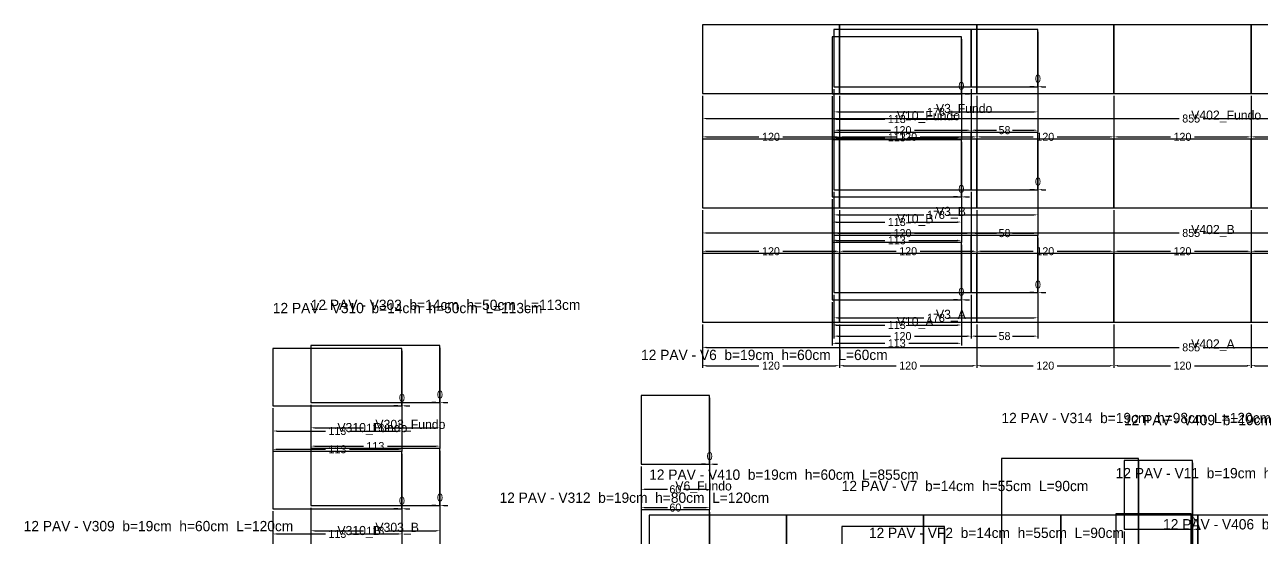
# Model space of a CAD drawing. Header units: metres. Extents: x 946 to 6411, y 1397 to 3666.
# Drawn here: x 1103 to 2185, y 2459 to 2908 of the extents above; entities that cross this region are included whole.
import ezdxf

# ---------------------------------------------------------------- set-up
doc = ezdxf.new("R2010")
doc.units = ezdxf.units.M
doc.layers.add('COTA', color=3, linetype='Continuous')
doc.dimstyles.new('COTA_VIG', dxfattribs={"dimtxt": 7, "dimasz": 3.5, "dimexe": 2, "dimexo": 2, "dimgap": 1.5, "dimtad": 1, "dimdec": 1, "dimcen": 2.5, "dimclrd": 3, "dimclre": 3, "dimclrt": 3, "dimazin": 3, "dimtfac": 1, "dimtmove": 0, "dimatfit": 3})

# ---------------------------------------------------------------- blocks, each defined once
blk = doc.blocks.new('_CLOSEDFILLED')
at = {"color": 0, "linetype": 'BYBLOCK'}
blk.add_solid([(-1, 0.16), (0, 0), (-1, -0.16)], dxfattribs=at)
blk = doc.blocks.new('*D37')
at = {"color": 3}
for p, q in [((1810.53, 2671.94), (1810.53, 2649.94)), ((1989.03, 2671.94), (1989.03, 2649.94)), ((1814.03, 2651.94), (1889.28, 2651.94)), ((1910.28, 2651.94), (1985.53, 2651.94))]:
    blk.add_line(p, q, dxfattribs=at)
at = {"layer": 'Defpoints'}
for p in [(1810.53, 2673.94), (1989.03, 2673.94), (1810.53, 2651.94)]:
    blk.add_point(p, dxfattribs=at)
at = {"layer": 'COTA', "color": 3, "xscale": 3.5, "yscale": 3.5, "rotation": 180}
blk.add_blockref('_CLOSEDFILLED', (1810.53, 2651.94), dxfattribs=at)
at = {"layer": 'COTA', "color": 3, "xscale": 3.5, "yscale": 3.5}
blk.add_blockref('_CLOSEDFILLED', (1989.03, 2651.94), dxfattribs=at)
at = {"layer": 'COTA', "color": 3, "insert": (1899.78, 2651.94), "char_height": 7, "attachment_point": 5}
blk.add_mtext('178', dxfattribs=at)
blk = doc.blocks.new('*D38')
at = {"color": 3}
for p, q in [((1810.53, 2671.94), (1810.53, 2633.94)), ((1930.53, 2671.94), (1930.53, 2633.94)), ((1814.03, 2635.94), (1860.03, 2635.94)), ((1881.03, 2635.94), (1927.03, 2635.94))]:
    blk.add_line(p, q, dxfattribs=at)
at = {"layer": 'Defpoints'}
for p in [(1810.53, 2673.94), (1930.53, 2673.94), (1810.53, 2635.94)]:
    blk.add_point(p, dxfattribs=at)
at = {"layer": 'COTA', "color": 3, "xscale": 3.5, "yscale": 3.5, "rotation": 180}
blk.add_blockref('_CLOSEDFILLED', (1810.53, 2635.94), dxfattribs=at)
at = {"layer": 'COTA', "color": 3, "xscale": 3.5, "yscale": 3.5}
blk.add_blockref('_CLOSEDFILLED', (1930.53, 2635.94), dxfattribs=at)
at = {"layer": 'COTA', "color": 3, "insert": (1870.53, 2635.94), "char_height": 7, "attachment_point": 5}
blk.add_mtext('120', dxfattribs=at)
blk = doc.blocks.new('*D39')
at = {"color": 3}
for p, q in [((1930.53, 2671.94), (1930.53, 2633.94)), ((1989.03, 2671.94), (1989.03, 2633.94)), ((1934.03, 2635.94), (1952.78, 2635.94)), ((1966.78, 2635.94), (1985.53, 2635.94))]:
    blk.add_line(p, q, dxfattribs=at)
at = {"layer": 'Defpoints'}
for p in [(1930.53, 2673.94), (1989.03, 2673.94), (1930.53, 2635.94)]:
    blk.add_point(p, dxfattribs=at)
at = {"layer": 'COTA', "color": 3, "xscale": 3.5, "yscale": 3.5, "rotation": 180}
blk.add_blockref('_CLOSEDFILLED', (1930.53, 2635.94), dxfattribs=at)
at = {"layer": 'COTA', "color": 3, "xscale": 3.5, "yscale": 3.5}
blk.add_blockref('_CLOSEDFILLED', (1989.03, 2635.94), dxfattribs=at)
at = {"layer": 'COTA', "color": 3, "insert": (1959.78, 2635.94), "char_height": 7, "attachment_point": 5}
blk.add_mtext('58', dxfattribs=at)
blk = doc.blocks.new('*D41')
at = {"color": 3}
for p, q in [((1810.53, 2761.94), (1810.53, 2739.94)), ((1989.03, 2761.94), (1989.03, 2739.94)), ((1814.03, 2741.94), (1889.28, 2741.94)), ((1910.28, 2741.94), (1985.53, 2741.94))]:
    blk.add_line(p, q, dxfattribs=at)
at = {"layer": 'Defpoints'}
for p in [(1810.53, 2763.94), (1989.03, 2763.94), (1810.53, 2741.94)]:
    blk.add_point(p, dxfattribs=at)
at = {"layer": 'COTA', "color": 3, "xscale": 3.5, "yscale": 3.5, "rotation": 180}
blk.add_blockref('_CLOSEDFILLED', (1810.53, 2741.94), dxfattribs=at)
at = {"layer": 'COTA', "color": 3, "xscale": 3.5, "yscale": 3.5}
blk.add_blockref('_CLOSEDFILLED', (1989.03, 2741.94), dxfattribs=at)
at = {"layer": 'COTA', "color": 3, "insert": (1899.78, 2741.94), "char_height": 7, "attachment_point": 5}
blk.add_mtext('178', dxfattribs=at)
blk = doc.blocks.new('*D42')
at = {"color": 3}
for p, q in [((1810.53, 2761.94), (1810.53, 2723.94)), ((1930.53, 2761.94), (1930.53, 2723.94)), ((1814.03, 2725.94), (1860.03, 2725.94)), ((1881.03, 2725.94), (1927.03, 2725.94))]:
    blk.add_line(p, q, dxfattribs=at)
at = {"layer": 'Defpoints'}
for p in [(1810.53, 2763.94), (1930.53, 2763.94), (1810.53, 2725.94)]:
    blk.add_point(p, dxfattribs=at)
at = {"layer": 'COTA', "color": 3, "xscale": 3.5, "yscale": 3.5, "rotation": 180}
blk.add_blockref('_CLOSEDFILLED', (1810.53, 2725.94), dxfattribs=at)
at = {"layer": 'COTA', "color": 3, "xscale": 3.5, "yscale": 3.5}
blk.add_blockref('_CLOSEDFILLED', (1930.53, 2725.94), dxfattribs=at)
at = {"layer": 'COTA', "color": 3, "insert": (1870.53, 2725.94), "char_height": 7, "attachment_point": 5}
blk.add_mtext('120', dxfattribs=at)
blk = doc.blocks.new('*D43')
at = {"color": 3}
for p, q in [((1930.53, 2761.94), (1930.53, 2723.94)), ((1989.03, 2761.94), (1989.03, 2723.94)), ((1934.03, 2725.94), (1952.78, 2725.94)), ((1966.78, 2725.94), (1985.53, 2725.94))]:
    blk.add_line(p, q, dxfattribs=at)
at = {"layer": 'Defpoints'}
for p in [(1930.53, 2763.94), (1989.03, 2763.94), (1930.53, 2725.94)]:
    blk.add_point(p, dxfattribs=at)
at = {"layer": 'COTA', "color": 3, "xscale": 3.5, "yscale": 3.5, "rotation": 180}
blk.add_blockref('_CLOSEDFILLED', (1930.53, 2725.94), dxfattribs=at)
at = {"layer": 'COTA', "color": 3, "xscale": 3.5, "yscale": 3.5}
blk.add_blockref('_CLOSEDFILLED', (1989.03, 2725.94), dxfattribs=at)
at = {"layer": 'COTA', "color": 3, "insert": (1959.78, 2725.94), "char_height": 7, "attachment_point": 5}
blk.add_mtext('58', dxfattribs=at)
blk = doc.blocks.new('*D45')
at = {"color": 3}
for p, q in [((1810.53, 2851.94), (1810.53, 2829.94)), ((1989.03, 2851.94), (1989.03, 2829.94)), ((1814.03, 2831.94), (1889.28, 2831.94)), ((1910.28, 2831.94), (1985.53, 2831.94))]:
    blk.add_line(p, q, dxfattribs=at)
at = {"layer": 'Defpoints'}
for p in [(1810.53, 2853.94), (1989.03, 2853.94), (1810.53, 2831.94)]:
    blk.add_point(p, dxfattribs=at)
at = {"layer": 'COTA', "color": 3, "xscale": 3.5, "yscale": 3.5, "rotation": 180}
blk.add_blockref('_CLOSEDFILLED', (1810.53, 2831.94), dxfattribs=at)
at = {"layer": 'COTA', "color": 3, "xscale": 3.5, "yscale": 3.5}
blk.add_blockref('_CLOSEDFILLED', (1989.03, 2831.94), dxfattribs=at)
at = {"layer": 'COTA', "color": 3, "insert": (1899.78, 2831.94), "char_height": 7, "attachment_point": 5}
blk.add_mtext('178', dxfattribs=at)
blk = doc.blocks.new('*D46')
at = {"color": 3}
for p, q in [((1810.53, 2851.94), (1810.53, 2813.94)), ((1930.53, 2851.94), (1930.53, 2813.94)), ((1814.03, 2815.94), (1860.03, 2815.94)), ((1881.03, 2815.94), (1927.03, 2815.94))]:
    blk.add_line(p, q, dxfattribs=at)
at = {"layer": 'Defpoints'}
for p in [(1810.53, 2853.94), (1930.53, 2853.94), (1810.53, 2815.94)]:
    blk.add_point(p, dxfattribs=at)
at = {"layer": 'COTA', "color": 3, "xscale": 3.5, "yscale": 3.5, "rotation": 180}
blk.add_blockref('_CLOSEDFILLED', (1810.53, 2815.94), dxfattribs=at)
at = {"layer": 'COTA', "color": 3, "xscale": 3.5, "yscale": 3.5}
blk.add_blockref('_CLOSEDFILLED', (1930.53, 2815.94), dxfattribs=at)
at = {"layer": 'COTA', "color": 3, "insert": (1870.53, 2815.94), "char_height": 7, "attachment_point": 5}
blk.add_mtext('120', dxfattribs=at)
blk = doc.blocks.new('*D47')
at = {"color": 3}
for p, q in [((1930.53, 2851.94), (1930.53, 2813.94)), ((1989.03, 2851.94), (1989.03, 2813.94)), ((1934.03, 2815.94), (1952.78, 2815.94)), ((1966.78, 2815.94), (1985.53, 2815.94))]:
    blk.add_line(p, q, dxfattribs=at)
at = {"layer": 'Defpoints'}
for p in [(1930.53, 2853.94), (1989.03, 2853.94), (1930.53, 2815.94)]:
    blk.add_point(p, dxfattribs=at)
at = {"layer": 'COTA', "color": 3, "xscale": 3.5, "yscale": 3.5, "rotation": 180}
blk.add_blockref('_CLOSEDFILLED', (1930.53, 2815.94), dxfattribs=at)
at = {"layer": 'COTA', "color": 3, "xscale": 3.5, "yscale": 3.5}
blk.add_blockref('_CLOSEDFILLED', (1989.03, 2815.94), dxfattribs=at)
at = {"layer": 'COTA', "color": 3, "insert": (1959.78, 2815.94), "char_height": 7, "attachment_point": 5}
blk.add_mtext('58', dxfattribs=at)
blk = doc.blocks.new('*D88')
at = {"color": 3}
for p, q in [((1641.81, 2522.02), (1641.81, 2500.02)), ((1701.81, 2522.02), (1701.81, 2500.02)), ((1645.31, 2502.02), (1664.81, 2502.02)), ((1678.81, 2502.02), (1698.31, 2502.02))]:
    blk.add_line(p, q, dxfattribs=at)
at = {"layer": 'Defpoints'}
for p in [(1641.81, 2524.02), (1701.81, 2524.02), (1641.81, 2502.02)]:
    blk.add_point(p, dxfattribs=at)
at = {"layer": 'COTA', "color": 3, "xscale": 3.5, "yscale": 3.5, "rotation": 180}
blk.add_blockref('_CLOSEDFILLED', (1641.81, 2502.02), dxfattribs=at)
at = {"layer": 'COTA', "color": 3, "xscale": 3.5, "yscale": 3.5}
blk.add_blockref('_CLOSEDFILLED', (1701.81, 2502.02), dxfattribs=at)
at = {"layer": 'COTA', "color": 3, "insert": (1671.81, 2502.02), "char_height": 7, "attachment_point": 5}
blk.add_mtext('60', dxfattribs=at)
blk = doc.blocks.new('*D89')
at = {"color": 3}
for p, q in [((1641.81, 2522.02), (1641.81, 2484.02)), ((1701.81, 2522.02), (1701.81, 2484.02)), ((1645.31, 2486.02), (1664.81, 2486.02)), ((1678.81, 2486.02), (1698.31, 2486.02))]:
    blk.add_line(p, q, dxfattribs=at)
at = {"layer": 'Defpoints'}
for p in [(1641.81, 2524.02), (1701.81, 2524.02), (1641.81, 2486.02)]:
    blk.add_point(p, dxfattribs=at)
at = {"layer": 'COTA', "color": 3, "xscale": 3.5, "yscale": 3.5, "rotation": 180}
blk.add_blockref('_CLOSEDFILLED', (1641.81, 2486.02), dxfattribs=at)
at = {"layer": 'COTA', "color": 3, "xscale": 3.5, "yscale": 3.5}
blk.add_blockref('_CLOSEDFILLED', (1701.81, 2486.02), dxfattribs=at)
at = {"layer": 'COTA', "color": 3, "insert": (1671.81, 2486.02), "char_height": 7, "attachment_point": 5}
blk.add_mtext('60', dxfattribs=at)
blk = doc.blocks.new('*D118')
at = {"color": 3}
for p, q in [((1809.02, 2665.66), (1809.02, 2643.66)), ((1922.02, 2665.66), (1922.02, 2643.66)), ((1812.52, 2645.66), (1855.02, 2645.66)), ((1876.02, 2645.66), (1918.52, 2645.66))]:
    blk.add_line(p, q, dxfattribs=at)
at = {"layer": 'Defpoints'}
for p in [(1809.02, 2667.66), (1922.02, 2667.66), (1809.02, 2645.66)]:
    blk.add_point(p, dxfattribs=at)
at = {"layer": 'COTA', "color": 3, "xscale": 3.5, "yscale": 3.5, "rotation": 180}
blk.add_blockref('_CLOSEDFILLED', (1809.02, 2645.66), dxfattribs=at)
at = {"layer": 'COTA', "color": 3, "xscale": 3.5, "yscale": 3.5}
blk.add_blockref('_CLOSEDFILLED', (1922.02, 2645.66), dxfattribs=at)
at = {"layer": 'COTA', "color": 3, "insert": (1865.52, 2645.66), "char_height": 7, "attachment_point": 5}
blk.add_mtext('113', dxfattribs=at)
blk = doc.blocks.new('*D119')
at = {"color": 3}
for p, q in [((1809.02, 2665.66), (1809.02, 2627.66)), ((1922.02, 2665.66), (1922.02, 2627.66)), ((1812.52, 2629.66), (1855.02, 2629.66)), ((1876.02, 2629.66), (1918.52, 2629.66))]:
    blk.add_line(p, q, dxfattribs=at)
at = {"layer": 'Defpoints'}
for p in [(1809.02, 2667.66), (1922.02, 2667.66), (1809.02, 2629.66)]:
    blk.add_point(p, dxfattribs=at)
at = {"layer": 'COTA', "color": 3, "xscale": 3.5, "yscale": 3.5, "rotation": 180}
blk.add_blockref('_CLOSEDFILLED', (1809.02, 2629.66), dxfattribs=at)
at = {"layer": 'COTA', "color": 3, "xscale": 3.5, "yscale": 3.5}
blk.add_blockref('_CLOSEDFILLED', (1922.02, 2629.66), dxfattribs=at)
at = {"layer": 'COTA', "color": 3, "insert": (1865.52, 2629.66), "char_height": 7, "attachment_point": 5}
blk.add_mtext('113', dxfattribs=at)
blk = doc.blocks.new('*D121')
at = {"color": 3}
for p, q in [((1809.02, 2755.66), (1809.02, 2733.66)), ((1922.02, 2755.66), (1922.02, 2733.66)), ((1812.52, 2735.66), (1855.02, 2735.66)), ((1876.02, 2735.66), (1918.52, 2735.66))]:
    blk.add_line(p, q, dxfattribs=at)
at = {"layer": 'Defpoints'}
for p in [(1809.02, 2757.66), (1922.02, 2757.66), (1809.02, 2735.66)]:
    blk.add_point(p, dxfattribs=at)
at = {"layer": 'COTA', "color": 3, "xscale": 3.5, "yscale": 3.5, "rotation": 180}
blk.add_blockref('_CLOSEDFILLED', (1809.02, 2735.66), dxfattribs=at)
at = {"layer": 'COTA', "color": 3, "xscale": 3.5, "yscale": 3.5}
blk.add_blockref('_CLOSEDFILLED', (1922.02, 2735.66), dxfattribs=at)
at = {"layer": 'COTA', "color": 3, "insert": (1865.52, 2735.66), "char_height": 7, "attachment_point": 5}
blk.add_mtext('113', dxfattribs=at)
blk = doc.blocks.new('*D122')
at = {"color": 3}
for p, q in [((1809.02, 2755.66), (1809.02, 2717.66)), ((1922.02, 2755.66), (1922.02, 2717.66)), ((1812.52, 2719.66), (1855.02, 2719.66)), ((1876.02, 2719.66), (1918.52, 2719.66))]:
    blk.add_line(p, q, dxfattribs=at)
at = {"layer": 'Defpoints'}
for p in [(1809.02, 2757.66), (1922.02, 2757.66), (1809.02, 2719.66)]:
    blk.add_point(p, dxfattribs=at)
at = {"layer": 'COTA', "color": 3, "xscale": 3.5, "yscale": 3.5, "rotation": 180}
blk.add_blockref('_CLOSEDFILLED', (1809.02, 2719.66), dxfattribs=at)
at = {"layer": 'COTA', "color": 3, "xscale": 3.5, "yscale": 3.5}
blk.add_blockref('_CLOSEDFILLED', (1922.02, 2719.66), dxfattribs=at)
at = {"layer": 'COTA', "color": 3, "insert": (1865.52, 2719.66), "char_height": 7, "attachment_point": 5}
blk.add_mtext('113', dxfattribs=at)
blk = doc.blocks.new('*D124')
at = {"color": 3}
for p, q in [((1809.02, 2845.66), (1809.02, 2823.66)), ((1922.02, 2845.66), (1922.02, 2823.66)), ((1812.52, 2825.66), (1855.02, 2825.66)), ((1876.02, 2825.66), (1918.52, 2825.66))]:
    blk.add_line(p, q, dxfattribs=at)
at = {"layer": 'Defpoints'}
for p in [(1809.02, 2847.66), (1922.02, 2847.66), (1809.02, 2825.66)]:
    blk.add_point(p, dxfattribs=at)
at = {"layer": 'COTA', "color": 3, "xscale": 3.5, "yscale": 3.5, "rotation": 180}
blk.add_blockref('_CLOSEDFILLED', (1809.02, 2825.66), dxfattribs=at)
at = {"layer": 'COTA', "color": 3, "xscale": 3.5, "yscale": 3.5}
blk.add_blockref('_CLOSEDFILLED', (1922.02, 2825.66), dxfattribs=at)
at = {"layer": 'COTA', "color": 3, "insert": (1865.52, 2825.66), "char_height": 7, "attachment_point": 5}
blk.add_mtext('113', dxfattribs=at)
blk = doc.blocks.new('*D125')
at = {"color": 3}
for p, q in [((1809.02, 2845.66), (1809.02, 2807.66)), ((1922.02, 2845.66), (1922.02, 2807.66)), ((1812.52, 2809.66), (1855.02, 2809.66)), ((1876.02, 2809.66), (1918.52, 2809.66))]:
    blk.add_line(p, q, dxfattribs=at)
at = {"layer": 'Defpoints'}
for p in [(1809.02, 2847.66), (1922.02, 2847.66), (1809.02, 2809.66)]:
    blk.add_point(p, dxfattribs=at)
at = {"layer": 'COTA', "color": 3, "xscale": 3.5, "yscale": 3.5, "rotation": 180}
blk.add_blockref('_CLOSEDFILLED', (1809.02, 2809.66), dxfattribs=at)
at = {"layer": 'COTA', "color": 3, "xscale": 3.5, "yscale": 3.5}
blk.add_blockref('_CLOSEDFILLED', (1922.02, 2809.66), dxfattribs=at)
at = {"layer": 'COTA', "color": 3, "insert": (1865.52, 2809.66), "char_height": 7, "attachment_point": 5}
blk.add_mtext('113', dxfattribs=at)
blk = doc.blocks.new('*D1348')
at = {"color": 3}
for p, q in [((1352.88, 2485.79), (1352.88, 2463.79)), ((1465.88, 2485.79), (1465.88, 2463.79)), ((1356.38, 2465.79), (1398.88, 2465.79)), ((1419.88, 2465.79), (1462.38, 2465.79))]:
    blk.add_line(p, q, dxfattribs=at)
at = {"layer": 'Defpoints'}
for p in [(1352.88, 2487.79), (1465.88, 2487.79), (1352.88, 2465.79)]:
    blk.add_point(p, dxfattribs=at)
at = {"layer": 'COTA', "color": 3, "xscale": 3.5, "yscale": 3.5, "rotation": 180}
blk.add_blockref('_CLOSEDFILLED', (1352.88, 2465.79), dxfattribs=at)
at = {"layer": 'COTA', "color": 3, "xscale": 3.5, "yscale": 3.5}
blk.add_blockref('_CLOSEDFILLED', (1465.88, 2465.79), dxfattribs=at)
at = {"layer": 'COTA', "color": 3, "insert": (1409.38, 2465.79), "char_height": 7, "attachment_point": 5}
blk.add_mtext('113', dxfattribs=at)
blk = doc.blocks.new('*D1349')
at = {"color": 3}
for p, q in [((1352.88, 2485.79), (1352.88, 2447.79)), ((1465.88, 2485.79), (1465.88, 2447.79)), ((1356.38, 2449.79), (1398.88, 2449.79)), ((1419.88, 2449.79), (1462.38, 2449.79))]:
    blk.add_line(p, q, dxfattribs=at)
at = {"layer": 'Defpoints'}
for p in [(1352.88, 2487.79), (1465.88, 2487.79), (1352.88, 2449.79)]:
    blk.add_point(p, dxfattribs=at)
at = {"layer": 'COTA', "color": 3, "xscale": 3.5, "yscale": 3.5, "rotation": 180}
blk.add_blockref('_CLOSEDFILLED', (1352.88, 2449.79), dxfattribs=at)
at = {"layer": 'COTA', "color": 3, "xscale": 3.5, "yscale": 3.5}
blk.add_blockref('_CLOSEDFILLED', (1465.88, 2449.79), dxfattribs=at)
at = {"layer": 'COTA', "color": 3, "insert": (1409.38, 2449.79), "char_height": 7, "attachment_point": 5}
blk.add_mtext('113', dxfattribs=at)
blk = doc.blocks.new('*D1351')
at = {"color": 3}
for p, q in [((1352.88, 2575.79), (1352.88, 2553.79)), ((1465.88, 2575.79), (1465.88, 2553.79)), ((1356.38, 2555.79), (1398.88, 2555.79)), ((1419.88, 2555.79), (1462.38, 2555.79))]:
    blk.add_line(p, q, dxfattribs=at)
at = {"layer": 'Defpoints'}
for p in [(1352.88, 2577.79), (1465.88, 2577.79), (1352.88, 2555.79)]:
    blk.add_point(p, dxfattribs=at)
at = {"layer": 'COTA', "color": 3, "xscale": 3.5, "yscale": 3.5, "rotation": 180}
blk.add_blockref('_CLOSEDFILLED', (1352.88, 2555.79), dxfattribs=at)
at = {"layer": 'COTA', "color": 3, "xscale": 3.5, "yscale": 3.5}
blk.add_blockref('_CLOSEDFILLED', (1465.88, 2555.79), dxfattribs=at)
at = {"layer": 'COTA', "color": 3, "insert": (1409.38, 2555.79), "char_height": 7, "attachment_point": 5}
blk.add_mtext('113', dxfattribs=at)
blk = doc.blocks.new('*D1352')
at = {"color": 3}
for p, q in [((1352.88, 2575.79), (1352.88, 2537.79)), ((1465.88, 2575.79), (1465.88, 2537.79)), ((1356.38, 2539.79), (1398.88, 2539.79)), ((1419.88, 2539.79), (1462.38, 2539.79))]:
    blk.add_line(p, q, dxfattribs=at)
at = {"layer": 'Defpoints'}
for p in [(1352.88, 2577.79), (1465.88, 2577.79), (1352.88, 2539.79)]:
    blk.add_point(p, dxfattribs=at)
at = {"layer": 'COTA', "color": 3, "xscale": 3.5, "yscale": 3.5, "rotation": 180}
blk.add_blockref('_CLOSEDFILLED', (1352.88, 2539.79), dxfattribs=at)
at = {"layer": 'COTA', "color": 3, "xscale": 3.5, "yscale": 3.5}
blk.add_blockref('_CLOSEDFILLED', (1465.88, 2539.79), dxfattribs=at)
at = {"layer": 'COTA', "color": 3, "insert": (1409.38, 2539.79), "char_height": 7, "attachment_point": 5}
blk.add_mtext('113', dxfattribs=at)
blk = doc.blocks.new('*D1441')
at = {"color": 3}
for p, q in [((1319.63, 2483), (1319.63, 2461)), ((1432.63, 2483), (1432.63, 2461)), ((1323.13, 2463), (1365.63, 2463)), ((1386.63, 2463), (1429.13, 2463))]:
    blk.add_line(p, q, dxfattribs=at)
at = {"layer": 'Defpoints'}
for p in [(1319.63, 2485), (1432.63, 2485), (1319.63, 2463)]:
    blk.add_point(p, dxfattribs=at)
at = {"layer": 'COTA', "color": 3, "xscale": 3.5, "yscale": 3.5, "rotation": 180}
blk.add_blockref('_CLOSEDFILLED', (1319.63, 2463), dxfattribs=at)
at = {"layer": 'COTA', "color": 3, "xscale": 3.5, "yscale": 3.5}
blk.add_blockref('_CLOSEDFILLED', (1432.63, 2463), dxfattribs=at)
at = {"layer": 'COTA', "color": 3, "insert": (1376.13, 2463), "char_height": 7, "attachment_point": 5}
blk.add_mtext('113', dxfattribs=at)
blk = doc.blocks.new('*D1442')
at = {"color": 3}
for p, q in [((1319.63, 2483), (1319.63, 2445)), ((1432.63, 2483), (1432.63, 2445)), ((1323.13, 2447), (1365.63, 2447)), ((1386.63, 2447), (1429.13, 2447))]:
    blk.add_line(p, q, dxfattribs=at)
at = {"layer": 'Defpoints'}
for p in [(1319.63, 2485), (1432.63, 2485), (1319.63, 2447)]:
    blk.add_point(p, dxfattribs=at)
at = {"layer": 'COTA', "color": 3, "xscale": 3.5, "yscale": 3.5, "rotation": 180}
blk.add_blockref('_CLOSEDFILLED', (1319.63, 2447), dxfattribs=at)
at = {"layer": 'COTA', "color": 3, "xscale": 3.5, "yscale": 3.5}
blk.add_blockref('_CLOSEDFILLED', (1432.63, 2447), dxfattribs=at)
at = {"layer": 'COTA', "color": 3, "insert": (1376.13, 2447), "char_height": 7, "attachment_point": 5}
blk.add_mtext('113', dxfattribs=at)
blk = doc.blocks.new('*D1444')
at = {"color": 3}
for p, q in [((1319.63, 2573), (1319.63, 2551)), ((1432.63, 2573), (1432.63, 2551)), ((1323.13, 2553), (1365.63, 2553)), ((1386.63, 2553), (1429.13, 2553))]:
    blk.add_line(p, q, dxfattribs=at)
at = {"layer": 'Defpoints'}
for p in [(1319.63, 2575), (1432.63, 2575), (1319.63, 2553)]:
    blk.add_point(p, dxfattribs=at)
at = {"layer": 'COTA', "color": 3, "xscale": 3.5, "yscale": 3.5, "rotation": 180}
blk.add_blockref('_CLOSEDFILLED', (1319.63, 2553), dxfattribs=at)
at = {"layer": 'COTA', "color": 3, "xscale": 3.5, "yscale": 3.5}
blk.add_blockref('_CLOSEDFILLED', (1432.63, 2553), dxfattribs=at)
at = {"layer": 'COTA', "color": 3, "insert": (1376.13, 2553), "char_height": 7, "attachment_point": 5}
blk.add_mtext('113', dxfattribs=at)
blk = doc.blocks.new('*D1445')
at = {"color": 3}
for p, q in [((1319.63, 2573), (1319.63, 2535)), ((1432.63, 2573), (1432.63, 2535)), ((1323.13, 2537), (1365.63, 2537)), ((1386.63, 2537), (1429.13, 2537))]:
    blk.add_line(p, q, dxfattribs=at)
at = {"layer": 'Defpoints'}
for p in [(1319.63, 2575), (1432.63, 2575), (1319.63, 2537)]:
    blk.add_point(p, dxfattribs=at)
at = {"layer": 'COTA', "color": 3, "xscale": 3.5, "yscale": 3.5, "rotation": 180}
blk.add_blockref('_CLOSEDFILLED', (1319.63, 2537), dxfattribs=at)
at = {"layer": 'COTA', "color": 3, "xscale": 3.5, "yscale": 3.5}
blk.add_blockref('_CLOSEDFILLED', (1432.63, 2537), dxfattribs=at)
at = {"layer": 'COTA', "color": 3, "insert": (1376.13, 2537), "char_height": 7, "attachment_point": 5}
blk.add_mtext('113', dxfattribs=at)
blk = doc.blocks.new('*D1717')
at = {"color": 3}
for p, q in [((1695.46, 2646.11), (1695.46, 2624.11)), ((2550.66, 2646.11), (2550.66, 2624.11)), ((1698.96, 2626.11), (2112.56, 2626.11)), ((2133.56, 2626.11), (2547.16, 2626.11))]:
    blk.add_line(p, q, dxfattribs=at)
at = {"layer": 'Defpoints'}
for p in [(1695.46, 2648.11), (2550.66, 2648.11), (1695.46, 2626.11)]:
    blk.add_point(p, dxfattribs=at)
at = {"layer": 'COTA', "color": 3, "xscale": 3.5, "yscale": 3.5, "rotation": 180}
blk.add_blockref('_CLOSEDFILLED', (1695.46, 2626.11), dxfattribs=at)
at = {"layer": 'COTA', "color": 3, "xscale": 3.5, "yscale": 3.5}
blk.add_blockref('_CLOSEDFILLED', (2550.66, 2626.11), dxfattribs=at)
at = {"layer": 'COTA', "color": 3, "insert": (2123.06, 2626.11), "char_height": 7, "attachment_point": 5}
blk.add_mtext('855', dxfattribs=at)
blk = doc.blocks.new('*D1718')
at = {"color": 3}
for p, q in [((1695.46, 2646.11), (1695.46, 2608.11)), ((1815.46, 2646.11), (1815.46, 2608.11)), ((1698.96, 2610.11), (1744.96, 2610.11)), ((1765.96, 2610.11), (1811.96, 2610.11))]:
    blk.add_line(p, q, dxfattribs=at)
at = {"layer": 'Defpoints'}
for p in [(1695.46, 2648.11), (1815.46, 2648.11), (1695.46, 2610.11)]:
    blk.add_point(p, dxfattribs=at)
at = {"layer": 'COTA', "color": 3, "xscale": 3.5, "yscale": 3.5, "rotation": 180}
blk.add_blockref('_CLOSEDFILLED', (1695.46, 2610.11), dxfattribs=at)
at = {"layer": 'COTA', "color": 3, "xscale": 3.5, "yscale": 3.5}
blk.add_blockref('_CLOSEDFILLED', (1815.46, 2610.11), dxfattribs=at)
at = {"layer": 'COTA', "color": 3, "insert": (1755.46, 2610.11), "char_height": 7, "attachment_point": 5}
blk.add_mtext('120', dxfattribs=at)
blk = doc.blocks.new('*D1719')
at = {"color": 3}
for p, q in [((1815.46, 2646.11), (1815.46, 2608.11)), ((1935.46, 2646.11), (1935.46, 2608.11)), ((1818.96, 2610.11), (1864.96, 2610.11)), ((1885.96, 2610.11), (1931.96, 2610.11))]:
    blk.add_line(p, q, dxfattribs=at)
at = {"layer": 'Defpoints'}
for p in [(1815.46, 2648.11), (1935.46, 2648.11), (1815.46, 2610.11)]:
    blk.add_point(p, dxfattribs=at)
at = {"layer": 'COTA', "color": 3, "xscale": 3.5, "yscale": 3.5, "rotation": 180}
blk.add_blockref('_CLOSEDFILLED', (1815.46, 2610.11), dxfattribs=at)
at = {"layer": 'COTA', "color": 3, "xscale": 3.5, "yscale": 3.5}
blk.add_blockref('_CLOSEDFILLED', (1935.46, 2610.11), dxfattribs=at)
at = {"layer": 'COTA', "color": 3, "insert": (1875.46, 2610.11), "char_height": 7, "attachment_point": 5}
blk.add_mtext('120', dxfattribs=at)
blk = doc.blocks.new('*D1720')
at = {"color": 3}
for p, q in [((1935.46, 2646.11), (1935.46, 2608.11)), ((2055.46, 2646.11), (2055.46, 2608.11)), ((1938.96, 2610.11), (1984.96, 2610.11)), ((2005.96, 2610.11), (2051.96, 2610.11))]:
    blk.add_line(p, q, dxfattribs=at)
at = {"layer": 'Defpoints'}
for p in [(1935.46, 2648.11), (2055.46, 2648.11), (1935.46, 2610.11)]:
    blk.add_point(p, dxfattribs=at)
at = {"layer": 'COTA', "color": 3, "xscale": 3.5, "yscale": 3.5, "rotation": 180}
blk.add_blockref('_CLOSEDFILLED', (1935.46, 2610.11), dxfattribs=at)
at = {"layer": 'COTA', "color": 3, "xscale": 3.5, "yscale": 3.5}
blk.add_blockref('_CLOSEDFILLED', (2055.46, 2610.11), dxfattribs=at)
at = {"layer": 'COTA', "color": 3, "insert": (1995.46, 2610.11), "char_height": 7, "attachment_point": 5}
blk.add_mtext('120', dxfattribs=at)
blk = doc.blocks.new('*D1721')
at = {"color": 3}
for p, q in [((2055.46, 2646.11), (2055.46, 2608.11)), ((2175.46, 2646.11), (2175.46, 2608.11)), ((2058.96, 2610.11), (2104.96, 2610.11)), ((2125.96, 2610.11), (2171.96, 2610.11))]:
    blk.add_line(p, q, dxfattribs=at)
at = {"layer": 'Defpoints'}
for p in [(2055.46, 2648.11), (2175.46, 2648.11), (2055.46, 2610.11)]:
    blk.add_point(p, dxfattribs=at)
at = {"layer": 'COTA', "color": 3, "xscale": 3.5, "yscale": 3.5, "rotation": 180}
blk.add_blockref('_CLOSEDFILLED', (2055.46, 2610.11), dxfattribs=at)
at = {"layer": 'COTA', "color": 3, "xscale": 3.5, "yscale": 3.5}
blk.add_blockref('_CLOSEDFILLED', (2175.46, 2610.11), dxfattribs=at)
at = {"layer": 'COTA', "color": 3, "insert": (2115.46, 2610.11), "char_height": 7, "attachment_point": 5}
blk.add_mtext('120', dxfattribs=at)
blk = doc.blocks.new('*D1722')
at = {"color": 3}
for p, q in [((2175.46, 2646.11), (2175.46, 2608.11)), ((2295.46, 2646.11), (2295.46, 2608.11)), ((2178.96, 2610.11), (2224.96, 2610.11)), ((2245.96, 2610.11), (2291.96, 2610.11))]:
    blk.add_line(p, q, dxfattribs=at)
at = {"layer": 'Defpoints'}
for p in [(2175.46, 2648.11), (2295.46, 2648.11), (2175.46, 2610.11)]:
    blk.add_point(p, dxfattribs=at)
at = {"layer": 'COTA', "color": 3, "xscale": 3.5, "yscale": 3.5, "rotation": 180}
blk.add_blockref('_CLOSEDFILLED', (2175.46, 2610.11), dxfattribs=at)
at = {"layer": 'COTA', "color": 3, "xscale": 3.5, "yscale": 3.5}
blk.add_blockref('_CLOSEDFILLED', (2295.46, 2610.11), dxfattribs=at)
at = {"layer": 'COTA', "color": 3, "insert": (2235.46, 2610.11), "char_height": 7, "attachment_point": 5}
blk.add_mtext('120', dxfattribs=at)
blk = doc.blocks.new('*D1727')
at = {"color": 3}
for p, q in [((1695.46, 2746.11), (1695.46, 2724.11)), ((2550.66, 2746.11), (2550.66, 2724.11)), ((1698.96, 2726.11), (2112.56, 2726.11)), ((2133.56, 2726.11), (2547.16, 2726.11))]:
    blk.add_line(p, q, dxfattribs=at)
at = {"layer": 'Defpoints'}
for p in [(1695.46, 2748.11), (2550.66, 2748.11), (1695.46, 2726.11)]:
    blk.add_point(p, dxfattribs=at)
at = {"layer": 'COTA', "color": 3, "xscale": 3.5, "yscale": 3.5, "rotation": 180}
blk.add_blockref('_CLOSEDFILLED', (1695.46, 2726.11), dxfattribs=at)
at = {"layer": 'COTA', "color": 3, "xscale": 3.5, "yscale": 3.5}
blk.add_blockref('_CLOSEDFILLED', (2550.66, 2726.11), dxfattribs=at)
at = {"layer": 'COTA', "color": 3, "insert": (2123.06, 2726.11), "char_height": 7, "attachment_point": 5}
blk.add_mtext('855', dxfattribs=at)
blk = doc.blocks.new('*D1728')
at = {"color": 3}
for p, q in [((1695.46, 2746.11), (1695.46, 2708.11)), ((1815.46, 2746.11), (1815.46, 2708.11)), ((1698.96, 2710.11), (1744.96, 2710.11)), ((1765.96, 2710.11), (1811.96, 2710.11))]:
    blk.add_line(p, q, dxfattribs=at)
at = {"layer": 'Defpoints'}
for p in [(1695.46, 2748.11), (1815.46, 2748.11), (1695.46, 2710.11)]:
    blk.add_point(p, dxfattribs=at)
at = {"layer": 'COTA', "color": 3, "xscale": 3.5, "yscale": 3.5, "rotation": 180}
blk.add_blockref('_CLOSEDFILLED', (1695.46, 2710.11), dxfattribs=at)
at = {"layer": 'COTA', "color": 3, "xscale": 3.5, "yscale": 3.5}
blk.add_blockref('_CLOSEDFILLED', (1815.46, 2710.11), dxfattribs=at)
at = {"layer": 'COTA', "color": 3, "insert": (1755.46, 2710.11), "char_height": 7, "attachment_point": 5}
blk.add_mtext('120', dxfattribs=at)
blk = doc.blocks.new('*D1729')
at = {"color": 3}
for p, q in [((1815.46, 2746.11), (1815.46, 2708.11)), ((1935.46, 2746.11), (1935.46, 2708.11)), ((1818.96, 2710.11), (1864.96, 2710.11)), ((1885.96, 2710.11), (1931.96, 2710.11))]:
    blk.add_line(p, q, dxfattribs=at)
at = {"layer": 'Defpoints'}
for p in [(1815.46, 2748.11), (1935.46, 2748.11), (1815.46, 2710.11)]:
    blk.add_point(p, dxfattribs=at)
at = {"layer": 'COTA', "color": 3, "xscale": 3.5, "yscale": 3.5, "rotation": 180}
blk.add_blockref('_CLOSEDFILLED', (1815.46, 2710.11), dxfattribs=at)
at = {"layer": 'COTA', "color": 3, "xscale": 3.5, "yscale": 3.5}
blk.add_blockref('_CLOSEDFILLED', (1935.46, 2710.11), dxfattribs=at)
at = {"layer": 'COTA', "color": 3, "insert": (1875.46, 2710.11), "char_height": 7, "attachment_point": 5}
blk.add_mtext('120', dxfattribs=at)
blk = doc.blocks.new('*D1730')
at = {"color": 3}
for p, q in [((1935.46, 2746.11), (1935.46, 2708.11)), ((2055.46, 2746.11), (2055.46, 2708.11)), ((1938.96, 2710.11), (1984.96, 2710.11)), ((2005.96, 2710.11), (2051.96, 2710.11))]:
    blk.add_line(p, q, dxfattribs=at)
at = {"layer": 'Defpoints'}
for p in [(1935.46, 2748.11), (2055.46, 2748.11), (1935.46, 2710.11)]:
    blk.add_point(p, dxfattribs=at)
at = {"layer": 'COTA', "color": 3, "xscale": 3.5, "yscale": 3.5, "rotation": 180}
blk.add_blockref('_CLOSEDFILLED', (1935.46, 2710.11), dxfattribs=at)
at = {"layer": 'COTA', "color": 3, "xscale": 3.5, "yscale": 3.5}
blk.add_blockref('_CLOSEDFILLED', (2055.46, 2710.11), dxfattribs=at)
at = {"layer": 'COTA', "color": 3, "insert": (1995.46, 2710.11), "char_height": 7, "attachment_point": 5}
blk.add_mtext('120', dxfattribs=at)
blk = doc.blocks.new('*D1731')
at = {"color": 3}
for p, q in [((2055.46, 2746.11), (2055.46, 2708.11)), ((2175.46, 2746.11), (2175.46, 2708.11)), ((2058.96, 2710.11), (2104.96, 2710.11)), ((2125.96, 2710.11), (2171.96, 2710.11))]:
    blk.add_line(p, q, dxfattribs=at)
at = {"layer": 'Defpoints'}
for p in [(2055.46, 2748.11), (2175.46, 2748.11), (2055.46, 2710.11)]:
    blk.add_point(p, dxfattribs=at)
at = {"layer": 'COTA', "color": 3, "xscale": 3.5, "yscale": 3.5, "rotation": 180}
blk.add_blockref('_CLOSEDFILLED', (2055.46, 2710.11), dxfattribs=at)
at = {"layer": 'COTA', "color": 3, "xscale": 3.5, "yscale": 3.5}
blk.add_blockref('_CLOSEDFILLED', (2175.46, 2710.11), dxfattribs=at)
at = {"layer": 'COTA', "color": 3, "insert": (2115.46, 2710.11), "char_height": 7, "attachment_point": 5}
blk.add_mtext('120', dxfattribs=at)
blk = doc.blocks.new('*D1732')
at = {"color": 3}
for p, q in [((2175.46, 2746.11), (2175.46, 2708.11)), ((2295.46, 2746.11), (2295.46, 2708.11)), ((2178.96, 2710.11), (2224.96, 2710.11)), ((2245.96, 2710.11), (2291.96, 2710.11))]:
    blk.add_line(p, q, dxfattribs=at)
at = {"layer": 'Defpoints'}
for p in [(2175.46, 2748.11), (2295.46, 2748.11), (2175.46, 2710.11)]:
    blk.add_point(p, dxfattribs=at)
at = {"layer": 'COTA', "color": 3, "xscale": 3.5, "yscale": 3.5, "rotation": 180}
blk.add_blockref('_CLOSEDFILLED', (2175.46, 2710.11), dxfattribs=at)
at = {"layer": 'COTA', "color": 3, "xscale": 3.5, "yscale": 3.5}
blk.add_blockref('_CLOSEDFILLED', (2295.46, 2710.11), dxfattribs=at)
at = {"layer": 'COTA', "color": 3, "insert": (2235.46, 2710.11), "char_height": 7, "attachment_point": 5}
blk.add_mtext('120', dxfattribs=at)
blk = doc.blocks.new('*D1737')
at = {"color": 3}
for p, q in [((1695.46, 2846.11), (1695.46, 2824.11)), ((2550.66, 2846.11), (2550.66, 2824.11)), ((1698.96, 2826.11), (2112.56, 2826.11)), ((2133.56, 2826.11), (2547.16, 2826.11))]:
    blk.add_line(p, q, dxfattribs=at)
at = {"layer": 'Defpoints'}
for p in [(1695.46, 2848.11), (2550.66, 2848.11), (1695.46, 2826.11)]:
    blk.add_point(p, dxfattribs=at)
at = {"layer": 'COTA', "color": 3, "xscale": 3.5, "yscale": 3.5, "rotation": 180}
blk.add_blockref('_CLOSEDFILLED', (1695.46, 2826.11), dxfattribs=at)
at = {"layer": 'COTA', "color": 3, "xscale": 3.5, "yscale": 3.5}
blk.add_blockref('_CLOSEDFILLED', (2550.66, 2826.11), dxfattribs=at)
at = {"layer": 'COTA', "color": 3, "insert": (2123.06, 2826.11), "char_height": 7, "attachment_point": 5}
blk.add_mtext('855', dxfattribs=at)
blk = doc.blocks.new('*D1738')
at = {"color": 3}
for p, q in [((1695.46, 2846.11), (1695.46, 2808.11)), ((1815.46, 2846.11), (1815.46, 2808.11)), ((1698.96, 2810.11), (1744.96, 2810.11)), ((1765.96, 2810.11), (1811.96, 2810.11))]:
    blk.add_line(p, q, dxfattribs=at)
at = {"layer": 'Defpoints'}
for p in [(1695.46, 2848.11), (1815.46, 2848.11), (1695.46, 2810.11)]:
    blk.add_point(p, dxfattribs=at)
at = {"layer": 'COTA', "color": 3, "xscale": 3.5, "yscale": 3.5, "rotation": 180}
blk.add_blockref('_CLOSEDFILLED', (1695.46, 2810.11), dxfattribs=at)
at = {"layer": 'COTA', "color": 3, "xscale": 3.5, "yscale": 3.5}
blk.add_blockref('_CLOSEDFILLED', (1815.46, 2810.11), dxfattribs=at)
at = {"layer": 'COTA', "color": 3, "insert": (1755.46, 2810.11), "char_height": 7, "attachment_point": 5}
blk.add_mtext('120', dxfattribs=at)
blk = doc.blocks.new('*D1739')
at = {"color": 3}
for p, q in [((1815.46, 2846.11), (1815.46, 2808.11)), ((1935.46, 2846.11), (1935.46, 2808.11)), ((1818.96, 2810.11), (1864.96, 2810.11)), ((1885.96, 2810.11), (1931.96, 2810.11))]:
    blk.add_line(p, q, dxfattribs=at)
at = {"layer": 'Defpoints'}
for p in [(1815.46, 2848.11), (1935.46, 2848.11), (1815.46, 2810.11)]:
    blk.add_point(p, dxfattribs=at)
at = {"layer": 'COTA', "color": 3, "xscale": 3.5, "yscale": 3.5, "rotation": 180}
blk.add_blockref('_CLOSEDFILLED', (1815.46, 2810.11), dxfattribs=at)
at = {"layer": 'COTA', "color": 3, "xscale": 3.5, "yscale": 3.5}
blk.add_blockref('_CLOSEDFILLED', (1935.46, 2810.11), dxfattribs=at)
at = {"layer": 'COTA', "color": 3, "insert": (1875.46, 2810.11), "char_height": 7, "attachment_point": 5}
blk.add_mtext('120', dxfattribs=at)
blk = doc.blocks.new('*D1740')
at = {"color": 3}
for p, q in [((1935.46, 2846.11), (1935.46, 2808.11)), ((2055.46, 2846.11), (2055.46, 2808.11)), ((1938.96, 2810.11), (1984.96, 2810.11)), ((2005.96, 2810.11), (2051.96, 2810.11))]:
    blk.add_line(p, q, dxfattribs=at)
at = {"layer": 'Defpoints'}
for p in [(1935.46, 2848.11), (2055.46, 2848.11), (1935.46, 2810.11)]:
    blk.add_point(p, dxfattribs=at)
at = {"layer": 'COTA', "color": 3, "xscale": 3.5, "yscale": 3.5, "rotation": 180}
blk.add_blockref('_CLOSEDFILLED', (1935.46, 2810.11), dxfattribs=at)
at = {"layer": 'COTA', "color": 3, "xscale": 3.5, "yscale": 3.5}
blk.add_blockref('_CLOSEDFILLED', (2055.46, 2810.11), dxfattribs=at)
at = {"layer": 'COTA', "color": 3, "insert": (1995.46, 2810.11), "char_height": 7, "attachment_point": 5}
blk.add_mtext('120', dxfattribs=at)
blk = doc.blocks.new('*D1741')
at = {"color": 3}
for p, q in [((2055.46, 2846.11), (2055.46, 2808.11)), ((2175.46, 2846.11), (2175.46, 2808.11)), ((2058.96, 2810.11), (2104.96, 2810.11)), ((2125.96, 2810.11), (2171.96, 2810.11))]:
    blk.add_line(p, q, dxfattribs=at)
at = {"layer": 'Defpoints'}
for p in [(2055.46, 2848.11), (2175.46, 2848.11), (2055.46, 2810.11)]:
    blk.add_point(p, dxfattribs=at)
at = {"layer": 'COTA', "color": 3, "xscale": 3.5, "yscale": 3.5, "rotation": 180}
blk.add_blockref('_CLOSEDFILLED', (2055.46, 2810.11), dxfattribs=at)
at = {"layer": 'COTA', "color": 3, "xscale": 3.5, "yscale": 3.5}
blk.add_blockref('_CLOSEDFILLED', (2175.46, 2810.11), dxfattribs=at)
at = {"layer": 'COTA', "color": 3, "insert": (2115.46, 2810.11), "char_height": 7, "attachment_point": 5}
blk.add_mtext('120', dxfattribs=at)
blk = doc.blocks.new('*D1742')
at = {"color": 3}
for p, q in [((2175.46, 2846.11), (2175.46, 2808.11)), ((2295.46, 2846.11), (2295.46, 2808.11)), ((2178.96, 2810.11), (2224.96, 2810.11)), ((2245.96, 2810.11), (2291.96, 2810.11))]:
    blk.add_line(p, q, dxfattribs=at)
at = {"layer": 'Defpoints'}
for p in [(2175.46, 2848.11), (2295.46, 2848.11), (2175.46, 2810.11)]:
    blk.add_point(p, dxfattribs=at)
at = {"layer": 'COTA', "color": 3, "xscale": 3.5, "yscale": 3.5, "rotation": 180}
blk.add_blockref('_CLOSEDFILLED', (2175.46, 2810.11), dxfattribs=at)
at = {"layer": 'COTA', "color": 3, "xscale": 3.5, "yscale": 3.5}
blk.add_blockref('_CLOSEDFILLED', (2295.46, 2810.11), dxfattribs=at)
at = {"layer": 'COTA', "color": 3, "insert": (2235.46, 2810.11), "char_height": 7, "attachment_point": 5}
blk.add_mtext('120', dxfattribs=at)
blk = doc.blocks.new('*D1891')
at = {"color": 3}
for p, q in [((2064.35, 2465.09), (2064.35, 2443.09)), ((2124.35, 2465.09), (2124.35, 2443.09)), ((2067.85, 2445.09), (2087.35, 2445.09)), ((2101.35, 2445.09), (2120.85, 2445.09))]:
    blk.add_line(p, q, dxfattribs=at)
at = {"layer": 'Defpoints'}
for p in [(2064.35, 2467.09), (2124.35, 2467.09), (2064.35, 2445.09)]:
    blk.add_point(p, dxfattribs=at)
at = {"layer": 'COTA', "color": 3, "xscale": 3.5, "yscale": 3.5, "rotation": 180}
blk.add_blockref('_CLOSEDFILLED', (2064.35, 2445.09), dxfattribs=at)
at = {"layer": 'COTA', "color": 3, "xscale": 3.5, "yscale": 3.5}
blk.add_blockref('_CLOSEDFILLED', (2124.35, 2445.09), dxfattribs=at)
at = {"layer": 'COTA', "color": 3, "insert": (2094.35, 2445.09), "char_height": 7, "attachment_point": 5}
blk.add_mtext('60', dxfattribs=at)
blk = doc.blocks.new('*D1892')
at = {"color": 3}
for p, q in [((2064.35, 2465.09), (2064.35, 2427.09)), ((2124.35, 2465.09), (2124.35, 2427.09)), ((2067.85, 2429.09), (2087.35, 2429.09)), ((2101.35, 2429.09), (2120.85, 2429.09))]:
    blk.add_line(p, q, dxfattribs=at)
at = {"layer": 'Defpoints'}
for p in [(2064.35, 2467.09), (2124.35, 2467.09), (2064.35, 2429.09)]:
    blk.add_point(p, dxfattribs=at)
at = {"layer": 'COTA', "color": 3, "xscale": 3.5, "yscale": 3.5, "rotation": 180}
blk.add_blockref('_CLOSEDFILLED', (2064.35, 2429.09), dxfattribs=at)
at = {"layer": 'COTA', "color": 3, "xscale": 3.5, "yscale": 3.5}
blk.add_blockref('_CLOSEDFILLED', (2124.35, 2429.09), dxfattribs=at)
at = {"layer": 'COTA', "color": 3, "insert": (2094.35, 2429.09), "char_height": 7, "attachment_point": 5}
blk.add_mtext('60', dxfattribs=at)

msp = doc.modelspace()

# ---------------------------------------------------------------- linework, layer by layer
at = {"layer": 'Paineis'}
for points in [[(1695.46, 2848.11), (1815.46, 2848.11), (1815.46, 2908.11), (1695.46, 2908.11)], [(1810.53, 2853.94), (1930.53, 2853.94), (1930.53, 2903.94), (1810.53, 2903.94)], [(1815.46, 2848.11), (1935.46, 2848.11), (1935.46, 2908.11), (1815.46, 2908.11)], [(1930.53, 2853.94), (1989.03, 2853.94), (1989.03, 2903.94), (1930.53, 2903.94)], [(1935.46, 2848.11), (2055.46, 2848.11), (2055.46, 2908.11), (1935.46, 2908.11)], [(2055.46, 2848.11), (2175.46, 2848.11), (2175.46, 2908.11), (2055.46, 2908.11)], [(2175.46, 2848.11), (2295.46, 2848.11), (2295.46, 2908.11), (2175.46, 2908.11)], [(1809.02, 2847.66), (1922.02, 2847.66), (1922.02, 2897.66), (1809.02, 2897.66)], [(1695.46, 2748.11), (1815.46, 2748.11), (1815.46, 2808.11), (1695.46, 2808.11)], [(1809.02, 2757.66), (1922.02, 2757.66), (1922.02, 2807.66), (1809.02, 2807.66)], [(1810.53, 2763.94), (1930.53, 2763.94), (1930.53, 2813.94), (1810.53, 2813.94)], [(1815.46, 2748.11), (1935.46, 2748.11), (1935.46, 2808.11), (1815.46, 2808.11)], [(1930.53, 2763.94), (1989.03, 2763.94), (1989.03, 2813.94), (1930.53, 2813.94)], [(1935.46, 2748.11), (2055.46, 2748.11), (2055.46, 2808.11), (1935.46, 2808.11)], [(2055.46, 2748.11), (2175.46, 2748.11), (2175.46, 2808.11), (2055.46, 2808.11)], [(2175.46, 2748.11), (2295.46, 2748.11), (2295.46, 2808.11), (2175.46, 2808.11)], [(1809.02, 2667.66), (1922.02, 2667.66), (1922.02, 2717.66), (1809.02, 2717.66)], [(1810.53, 2673.94), (1930.53, 2673.94), (1930.53, 2723.94), (1810.53, 2723.94)], [(1930.53, 2673.94), (1989.03, 2673.94), (1989.03, 2723.94), (1930.53, 2723.94)], [(1695.46, 2648.11), (1815.46, 2648.11), (1815.46, 2708.11), (1695.46, 2708.11)], [(1815.46, 2648.11), (1935.46, 2648.11), (1935.46, 2708.11), (1815.46, 2708.11)], [(1935.46, 2648.11), (2055.46, 2648.11), (2055.46, 2708.11), (1935.46, 2708.11)], [(2055.46, 2648.11), (2175.46, 2648.11), (2175.46, 2708.11), (2055.46, 2708.11)], [(2175.46, 2648.11), (2295.46, 2648.11), (2295.46, 2708.11), (2175.46, 2708.11)], [(1319.63, 2575), (1432.63, 2575), (1432.63, 2625), (1319.63, 2625)], [(1352.88, 2577.79), (1465.88, 2577.79), (1465.88, 2627.79), (1352.88, 2627.79)], [(1641.81, 2524.02), (1701.81, 2524.02), (1701.81, 2584.02), (1641.81, 2584.02)], [(1319.63, 2485), (1432.63, 2485), (1432.63, 2535), (1319.63, 2535)], [(1352.88, 2487.79), (1465.88, 2487.79), (1465.88, 2537.79), (1352.88, 2537.79)], [(1957.09, 2430.87), (2077.09, 2430.87), (2077.09, 2528.87), (1957.09, 2528.87)], [(2064.35, 2467.09), (2124.35, 2467.09), (2124.35, 2527.09), (2064.35, 2527.09)], [(1641.81, 2424.02), (1701.81, 2424.02), (1701.81, 2484.02), (1641.81, 2484.02)], [(1648.9, 2419.34), (1768.9, 2419.34), (1768.9, 2479.34), (1648.9, 2479.34)], [(1768.9, 2419.34), (1888.9, 2419.34), (1888.9, 2479.34), (1768.9, 2479.34)], [(1888.9, 2419.34), (2008.9, 2419.34), (2008.9, 2479.34), (1888.9, 2479.34)], [(2008.9, 2419.34), (2128.9, 2419.34), (2128.9, 2479.34), (2008.9, 2479.34)], [(2057.03, 2425.69), (2123.03, 2425.69), (2123.03, 2480.69), (2057.03, 2480.69)], [(2128.9, 2419.34), (2248.9, 2419.34), (2248.9, 2479.34), (2128.9, 2479.34)], [(1817.34, 2414.44), (1907.14, 2414.44), (1907.14, 2469.44), (1817.34, 2469.44)]]:
    msp.add_lwpolyline(points, close=True, dxfattribs=at)

# ---------------------------------------------------------------- texts
at = {"layer": 'NOMENCLATURA', "char_height": 9, "attachment_point": 1}
for s, insert in [('12 PAV - V310  b=14cm  h=50cm  L=113cm', (1319.63, 2665)), ('12 PAV - V303  b=14cm  h=50cm  L=113cm', (1352.88, 2667.79)), ('12 PAV - V6  b=19cm  h=60cm  L=60cm', (1641.81, 2624.02)), ('12 PAV - V314  b=19cm  h=98cm  L=120cm', (1957.09, 2568.87)), ('12 PAV - V409  b=19cm  h=60cm  L=60cm', (2064.35, 2567.09)), ('12 PAV - V410  b=19cm  h=60cm  L=855cm', (1648.9, 2519.34)), ('12 PAV - V11  b=19cm  h=55cm  L=66cm', (2057.03, 2520.69)), ('12 PAV - V7  b=14cm  h=55cm  L=90cm', (1817.34, 2509.44)), ('12 PAV - V312  b=19cm  h=80cm  L=120cm', (1517.99, 2499.2)), ('12 PAV - V309  b=19cm  h=60cm  L=120cm', (1101.7, 2474.38)), ('12 PAV - VF2  b=14cm  h=55cm  L=90cm', (1841.13, 2468.46)), ('12 PAV - V406  b=19cm  h=60cm  L=60cm', (2098.5, 2475.97))]:
    msp.add_mtext(s, dxfattribs=dict(at, insert=insert))
at = {"layer": 'Texto Secao', "char_height": 8, "attachment_point": 1}
for s, insert in [('V3_Fundo', (1899.78, 2838.94)), ('V10_Fundo', (1865.52, 2832.66)), ('V402_Fundo', (2123.06, 2833.11)), ('V10_B', (1865.52, 2742.66)), ('V3_B', (1899.78, 2748.94)), ('V402_B', (2123.06, 2733.11)), ('V10_A', (1865.52, 2652.66)), ('V3_A', (1899.78, 2658.94)), ('V402_A', (2123.06, 2633.11)), ('V310_Fundo', (1376.13, 2560)), ('V303_Fundo', (1409.38, 2562.79)), ('V6_Fundo', (1671.81, 2509.02)), ('V310_B', (1376.13, 2470)), ('V303_B', (1409.38, 2472.79))]:
    msp.add_mtext(s, dxfattribs=dict(at, insert=insert))

# ---------------------------------------------------------------- dimensions: what is measured, and where the dimension line sits
at = {"layer": 'COTA'}
for base, p1, p2 in [((1989.03, 2853.94), (1989.03, 2853.94), (1989.03, 2903.94)), ((1922.02, 2847.66), (1922.02, 2847.66), (1922.02, 2897.66)), ((1922.02, 2757.66), (1922.02, 2757.66), (1922.02, 2807.66)), ((1989.03, 2763.94), (1989.03, 2763.94), (1989.03, 2813.94)), ((1922.02, 2667.66), (1922.02, 2667.66), (1922.02, 2717.66)), ((1989.03, 2673.94), (1989.03, 2673.94), (1989.03, 2723.94)), ((1432.63, 2575), (1432.63, 2575), (1432.63, 2625)), ((1465.88, 2577.79), (1465.88, 2577.79), (1465.88, 2627.79)), ((1701.81, 2524.02), (1701.81, 2524.02), (1701.81, 2584.02)), ((1432.63, 2485), (1432.63, 2485), (1432.63, 2535)), ((1465.88, 2487.79), (1465.88, 2487.79), (1465.88, 2537.79)), ((2077.09, 2430.87), (2077.09, 2430.87), (2077.09, 2528.87)), ((2124.35, 2467.09), (2124.35, 2467.09), (2124.35, 2527.09)), ((1701.81, 2424.02), (1701.81, 2424.02), (1701.81, 2484.02)), ((2123.03, 2425.69), (2123.03, 2425.69), (2123.03, 2480.69)), ((1907.14, 2414.44), (1907.14, 2414.44), (1907.14, 2469.44))]:
    msp.add_linear_dim(base=base, p1=p1, p2=p2, dimstyle='COTA_VIG', dxfattribs=at).render()
for base, p1, p2, picture, middle in [((1695.46, 2826.11), (1695.46, 2848.11), (2550.66, 2848.11), '*D1737', (2123.06, 2826.11)), ((1695.46, 2810.11), (1695.46, 2848.11), (1815.46, 2848.11), '*D1738', (1755.46, 2810.11)), ((1809.02, 2825.66), (1809.02, 2847.66), (1922.02, 2847.66), '*D124', (1865.52, 2825.66)), ((1809.02, 2809.66), (1809.02, 2847.66), (1922.02, 2847.66), '*D125', (1865.52, 2809.66)), ((1810.53, 2831.94), (1810.53, 2853.94), (1989.03, 2853.94), '*D45', (1899.78, 2831.94)), ((1810.53, 2815.94), (1810.53, 2853.94), (1930.53, 2853.94), '*D46', (1870.53, 2815.94)), ((1815.46, 2810.11), (1815.46, 2848.11), (1935.46, 2848.11), '*D1739', (1875.46, 2810.11)), ((1930.53, 2815.94), (1930.53, 2853.94), (1989.03, 2853.94), '*D47', (1959.78, 2815.94)), ((1935.46, 2810.11), (1935.46, 2848.11), (2055.46, 2848.11), '*D1740', (1995.46, 2810.11)), ((2055.46, 2810.11), (2055.46, 2848.11), (2175.46, 2848.11), '*D1741', (2115.46, 2810.11)), ((2175.46, 2810.11), (2175.46, 2848.11), (2295.46, 2848.11), '*D1742', (2235.46, 2810.11)), ((1810.53, 2741.94), (1810.53, 2763.94), (1989.03, 2763.94), '*D41', (1899.78, 2741.94)), ((1810.53, 2725.94), (1810.53, 2763.94), (1930.53, 2763.94), '*D42', (1870.53, 2725.94)), ((1930.53, 2725.94), (1930.53, 2763.94), (1989.03, 2763.94), '*D43', (1959.78, 2725.94)), ((1809.02, 2735.66), (1809.02, 2757.66), (1922.02, 2757.66), '*D121', (1865.52, 2735.66)), ((1809.02, 2719.66), (1809.02, 2757.66), (1922.02, 2757.66), '*D122', (1865.52, 2719.66)), ((1695.46, 2726.11), (1695.46, 2748.11), (2550.66, 2748.11), '*D1727', (2123.06, 2726.11)), ((1695.46, 2710.11), (1695.46, 2748.11), (1815.46, 2748.11), '*D1728', (1755.46, 2710.11)), ((1815.46, 2710.11), (1815.46, 2748.11), (1935.46, 2748.11), '*D1729', (1875.46, 2710.11)), ((1935.46, 2710.11), (1935.46, 2748.11), (2055.46, 2748.11), '*D1730', (1995.46, 2710.11)), ((2055.46, 2710.11), (2055.46, 2748.11), (2175.46, 2748.11), '*D1731', (2115.46, 2710.11)), ((2175.46, 2710.11), (2175.46, 2748.11), (2295.46, 2748.11), '*D1732', (2235.46, 2710.11)), ((1809.02, 2645.66), (1809.02, 2667.66), (1922.02, 2667.66), '*D118', (1865.52, 2645.66)), ((1809.02, 2629.66), (1809.02, 2667.66), (1922.02, 2667.66), '*D119', (1865.52, 2629.66)), ((1810.53, 2651.94), (1810.53, 2673.94), (1989.03, 2673.94), '*D37', (1899.78, 2651.94)), ((1810.53, 2635.94), (1810.53, 2673.94), (1930.53, 2673.94), '*D38', (1870.53, 2635.94)), ((1930.53, 2635.94), (1930.53, 2673.94), (1989.03, 2673.94), '*D39', (1959.78, 2635.94)), ((1695.46, 2626.11), (1695.46, 2648.11), (2550.66, 2648.11), '*D1717', (2123.06, 2626.11)), ((1695.46, 2610.11), (1695.46, 2648.11), (1815.46, 2648.11), '*D1718', (1755.46, 2610.11)), ((1815.46, 2610.11), (1815.46, 2648.11), (1935.46, 2648.11), '*D1719', (1875.46, 2610.11)), ((1935.46, 2610.11), (1935.46, 2648.11), (2055.46, 2648.11), '*D1720', (1995.46, 2610.11)), ((2055.46, 2610.11), (2055.46, 2648.11), (2175.46, 2648.11), '*D1721', (2115.46, 2610.11)), ((2175.46, 2610.11), (2175.46, 2648.11), (2295.46, 2648.11), '*D1722', (2235.46, 2610.11)), ((1352.88, 2555.79), (1352.88, 2577.79), (1465.88, 2577.79), '*D1351', (1409.38, 2555.79)), ((1352.88, 2539.79), (1352.88, 2577.79), (1465.88, 2577.79), '*D1352', (1409.38, 2539.79)), ((1319.63, 2553), (1319.63, 2575), (1432.63, 2575), '*D1444', (1376.13, 2553)), ((1319.63, 2537), (1319.63, 2575), (1432.63, 2575), '*D1445', (1376.13, 2537)), ((1641.81, 2502.02), (1641.81, 2524.02), (1701.81, 2524.02), '*D88', (1671.81, 2502.02)), ((1641.81, 2486.02), (1641.81, 2524.02), (1701.81, 2524.02), '*D89', (1671.81, 2486.02)), ((1319.63, 2463), (1319.63, 2485), (1432.63, 2485), '*D1441', (1376.13, 2463)), ((1319.63, 2447), (1319.63, 2485), (1432.63, 2485), '*D1442', (1376.13, 2447)), ((1352.88, 2465.79), (1352.88, 2487.79), (1465.88, 2487.79), '*D1348', (1409.38, 2465.79)), ((1352.88, 2449.79), (1352.88, 2487.79), (1465.88, 2487.79), '*D1349', (1409.38, 2449.79)), ((2064.35, 2445.09), (2064.35, 2467.09), (2124.35, 2467.09), '*D1891', (2094.35, 2445.09)), ((2064.35, 2429.09), (2064.35, 2467.09), (2124.35, 2467.09), '*D1892', (2094.35, 2429.09))]:
    dim = msp.add_linear_dim(base=base, p1=p1, p2=p2, dimstyle='COTA_VIG', dxfattribs=at)
    dim.commit()
    dim.dimension.update_dxf_attribs({"geometry": picture, "text_midpoint": middle})

doc.saveas('drawing.dxf')
